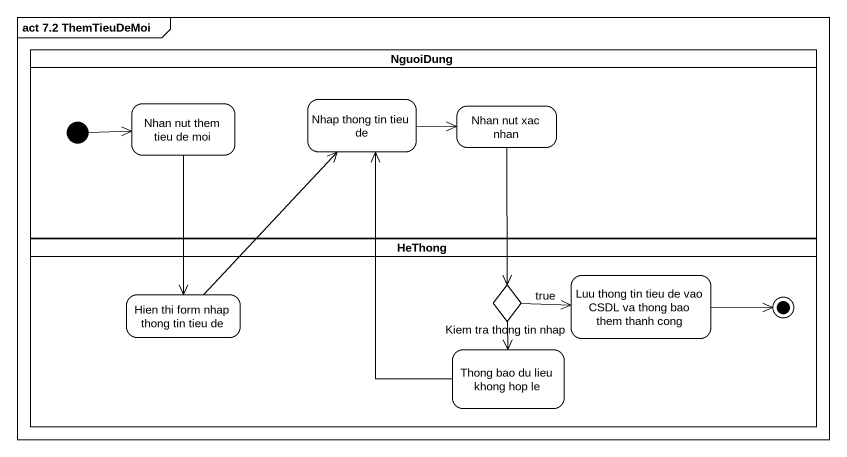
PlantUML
@startuml
mainframe act 7.2 ThemTieuDeMoi
hide empty description
state NguoiDung <<partition>> {
  state "Nhan nut them tieu de moi" as Nhan_nut_them_tieu_de_moi
  state "Nhap thong tin tieu de" as Nhap_thong_tin_tieu_de
  state "Nhan nut xac nhan" as Nhan_nut_xac_nhan
  [*] -right-> Nhan_nut_them_tieu_de_moi
}
state HeThong <<partition>> {
  state "Hien thi form nhap thong tin tieu de" as Hien_thi_form_nhap_thong
  state "Kiem tra thong tin nhap" as Kiem_tra_thong_tin_nhap <<choice>>
  state "Luu thong tin tieu de vao CSDL va thong bao them thanh cong" as Luu_thong_tin_tieu_de_vao
  state "Thong bao du lieu khong hop le" as Thong_bao_du_lieu_khong_hop
  Luu_thong_tin_tieu_de_vao -right-> [*]
}
Nhan_nut_them_tieu_de_moi --> Hien_thi_form_nhap_thong
Nhap_thong_tin_tieu_de -right-> Nhan_nut_xac_nhan
Nhan_nut_xac_nhan --> Kiem_tra_thong_tin_nhap
Hien_thi_form_nhap_thong -up-> Nhap_thong_tin_tieu_de
Kiem_tra_thong_tin_nhap -right-> Luu_thong_tin_tieu_de_vao : true
Kiem_tra_thong_tin_nhap --> Thong_bao_du_lieu_khong_hop
Thong_bao_du_lieu_khong_hop -up-> Nhap_thong_tin_tieu_de
@enduml
